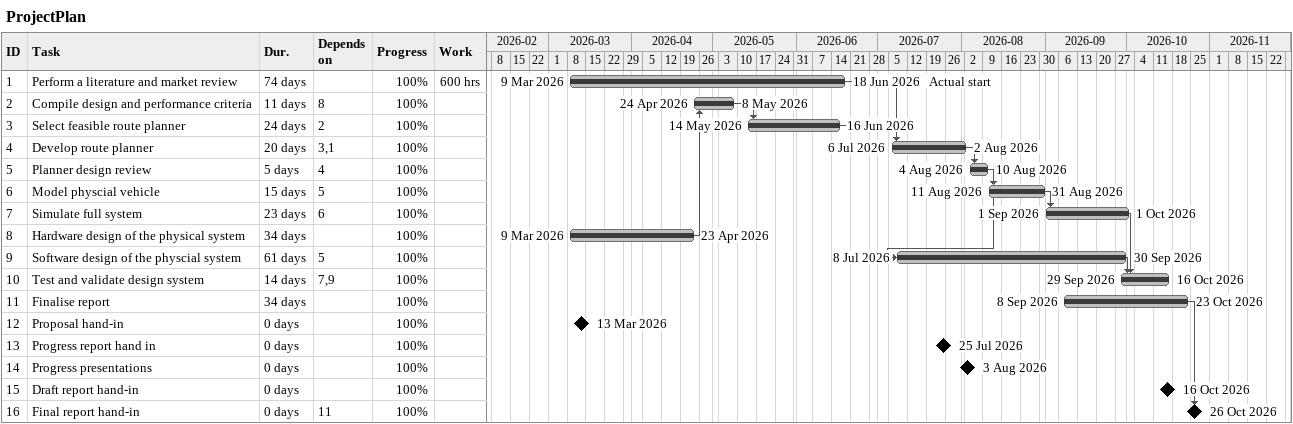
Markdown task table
ProjectPlan

| ID | Task | Duration | Start | Finish | Predecessors | Resources | % complete | Work (h) |
|---|---|---|---|---|---|---|---|---|
| 1 | Perform a literature and market review | 74d | 2026-03-09 | 2026-06-18 |  | Actual start | 100 | 600 |
| 2 | Compile design and performance criteria | 11d | 2026-04-24 | 2026-05-08 | 8 |  | 100 |  |
| 3 | Select feasible route planner | 24d | 2026-05-14 | 2026-06-16 | 2 |  | 100 |  |
| 4 | Develop route planner | 20d | 2026-07-06 | 2026-08-02 | 3, 1 |  | 100 |  |
| 5 | Planner design review | 5d | 2026-08-04 | 2026-08-10 | 4 |  | 100 |  |
| 6 | Model physcial vehicle | 15d | 2026-08-11 | 2026-08-31 | 5 |  | 100 |  |
| 7 | Simulate full system | 23d | 2026-09-01 | 2026-10-01 | 6 |  | 100 |  |
| 8 | Hardware design of the physical system | 34d | 2026-03-09 | 2026-04-23 |  |  | 100 |  |
| 9 | Software design of the physcial system | 61d | 2026-07-08 | 2026-09-30 | 5 |  | 100 |  |
| 10 | Test and validate design system | 14d | 2026-09-29 | 2026-10-16 | 7, 9 |  | 100 |  |
| 11 | Finalise report | 34d | 2026-09-08 | 2026-10-23 |  |  | 100 |  |
| 12 | Proposal hand-in | 0d | 2026-03-13 | 2026-03-13 |  |  | 100 |  |
| 13 | Progress report hand in | 0d | 2026-07-25 | 2026-07-25 |  |  | 100 |  |
| 14 | Progress presentations | 0d | 2026-08-03 | 2026-08-03 |  |  | 100 |  |
| 15 | Draft report hand-in | 0d | 2026-10-16 | 2026-10-16 |  |  | 100 |  |
| 16 | Final report hand-in | 0d | 2026-10-26 | 2026-10-26 | 11 |  | 100 |  |
